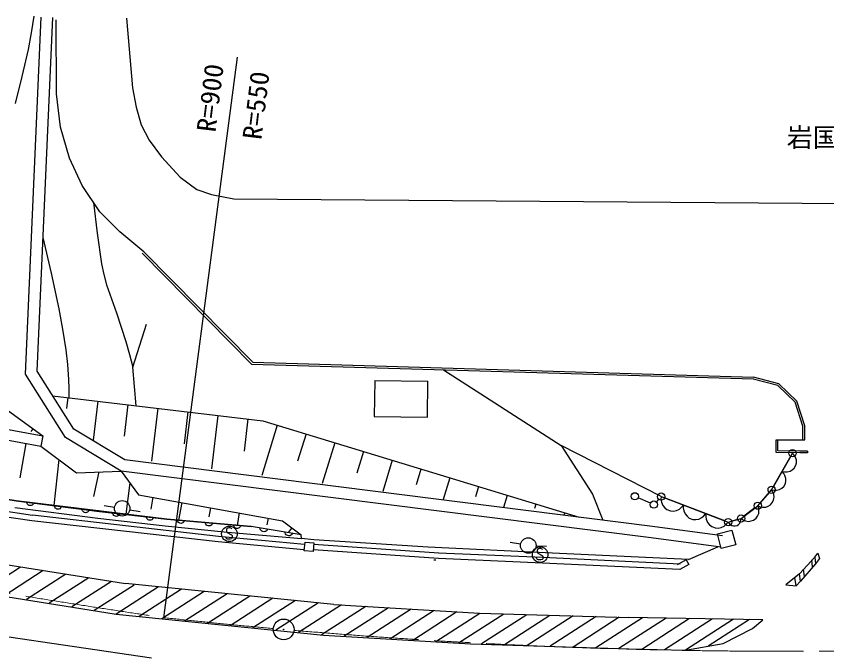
# Model space of a CAD drawing. Units: millimetres, scale not verified. Extents: x 40000 to 680000, y 20000 to 380000.
# Drawn here: x 245586 to 323432, y 257405 to 318719 of the extents above; entities that cross this region are included whole.
import ezdxf
from ezdxf.enums import TextEntityAlignment as Align

# ---------------------------------------------------------------- set-up
doc = ezdxf.new("R2010")
doc.units = ezdxf.units.MM
doc.header["$LTSCALE"] = 1000
doc.linetypes.add('CHAIN', pattern=[18.5, 12, -1.5, 3.5, -1.5])
doc.layers.add('M-BGD', color=7, linetype='Continuous', lineweight=25)
doc.layers.add('M-BMK', color=2, linetype='CHAIN', lineweight=13)
doc.styles.add('ＭＳ ゴシック', font='')
doc.styles.get('ＭＳ ゴシック').set_extended_font_data('MS Gothic')

# ---------------------------------------------------------------- blocks, each defined once
blk = doc.blocks.new('BUHIN54')
at = {"color": 7, "linetype": 'Continuous', "lineweight": 25}
blk.add_circle((0, 0), 746, dxfattribs=at)
blk = doc.blocks.new('BUHIN56')
at = {"color": 7, "linetype": 'Continuous', "lineweight": 25}
blk.add_lwpolyline([(530, -85), (561, -33), (570, 29), (562, 109), (529, 220), (476, 306), (399, 369), (306, 392), (222, 371), (169, 352), (106, 301), (81, 239), (-29, -220), (-80, -282), (-162, -338), (-250, -356), (-326, -351), (-406, -320), (-471, -218), (-520, -53), (-531, 22), (-519, 100), (-482, 174), (-414, 248)], dxfattribs=at)
blk.add_circle((0, 0), 746, dxfattribs=at)
blk = doc.blocks.new('BUHIN82')
at = {"color": 7, "linetype": 'Continuous', "lineweight": 25}
blk.add_lwpolyline([(-985, 230), (-964, -14), (-891, -234), (-749, -495), (-560, -664), (-346, -792), (-41, -863), (208, -843), (453, -776), (695, -604), (853, -438), (985, -230)], dxfattribs=at)
blk = doc.blocks.new('BUHIN86')
at = {"color": 7, "linetype": 'Continuous', "lineweight": 25}
blk.add_lwpolyline([(85, 1145), (-185, 1079), (-419, 958), (-687, 753), (-843, 511), (-949, 249), (-975, -106), (-909, -382), (-790, -644), (-555, -886), (-341, -1034), (-85, -1145)], dxfattribs=at)
blk = doc.blocks.new('BUHIN93')
at = {"color": 7, "linetype": 'Continuous', "lineweight": 25}
for radius in [995, 30]:
    blk.add_circle((0, 0), radius, dxfattribs=at)
blk = doc.blocks.new('BUHIN23')
at = {"color": 7, "linetype": 'Continuous', "lineweight": 25}
blk.add_lwpolyline([(57, -345), (-27, -331), (-101, -300), (-188, -247), (-242, -178), (-280, -101), (-297, 6), (-286, 91), (-257, 174), (-192, 254), (-132, 306), (-57, 345)], dxfattribs=at)
blk = doc.blocks.new('BUHIN24')
at = {"color": 7, "linetype": 'Continuous', "lineweight": 25}
blk.add_lwpolyline([(61, -345), (-23, -331), (-98, -302), (-185, -250), (-240, -181), (-278, -104), (-297, 3), (-287, 88), (-259, 171), (-196, 252), (-136, 305), (-61, 345)], dxfattribs=at)
blk = doc.blocks.new('BUHIN25')
at = {"color": 7, "linetype": 'Continuous', "lineweight": 25}
blk.add_lwpolyline([(69, -343), (-15, -332), (-90, -304), (-179, -254), (-235, -187), (-276, -111), (-297, -5), (-289, 81), (-264, 165), (-202, 247), (-143, 301), (-69, 343)], dxfattribs=at)
blk = doc.blocks.new('BUHIN26')
at = {"color": 7, "linetype": 'Continuous', "lineweight": 25}
blk.add_lwpolyline([(45, -347), (-38, -330), (-112, -297), (-196, -241), (-248, -170), (-283, -91), (-297, 16), (-283, 101), (-251, 183), (-184, 260), (-121, 311), (-45, 347)], dxfattribs=at)

msp = doc.modelspace()

# ---------------------------------------------------------------- linework, layer by layer
at = {"layer": 'M-BGD'}
for p, q in [((246475, 284334), (247988, 318637)), ((247589, 284632), (249087, 318589)), ((256191, 318535), (256761, 311857)), ((249447, 311282), (249428, 318382)), ((259760, 260969), (266848, 314782)), ((256761, 311857), (257095, 309979)), ((249835, 308064), (249447, 311282)), ((257095, 309979), (257591, 308282)), ((257591, 308282), (258361, 306830)), ((250715, 305083), (249835, 308064)), ((258361, 306830), (259542, 305229)), ((259542, 305229), (261318, 303258)), ((251912, 302457), (250715, 305083)), ((261318, 303258), (262934, 302083)), ((253608, 299942), (251912, 302457)), ((262934, 302083), (264341, 301586)), ((264341, 301586), (266490, 301188)), ((266490, 301188), (413295, 300091)), ((255523, 298028), (253608, 299942)), ((257836, 296092), (255523, 298028)), ((268227, 285293), (257694, 295952)), ((257836, 296092), (268312, 285490)), ((256780, 285014), (258092, 289158)), ((210861, 285173), (248134, 278428)), ((257114, 281324), (256780, 285014)), ((316399, 283874), (268227, 285293)), ((268312, 285490), (316405, 284073)), ((210654, 284194), (247956, 277444)), ((210654, 284194), (247956, 277444)), ((250331, 278275), (246475, 284334)), ((251121, 279083), (247589, 284632)), ((286615, 284751), (297908, 277497)), ((286691, 284749), (287184, 284385)), ((280023, 283752), (279978, 280281)), ((280023, 283752), (285131, 283685)), ((285085, 280214), (285131, 283685)), ((318740, 283247), (316353, 283880)), ((318841, 283427), (316405, 284073)), ((320561, 281771), (318841, 283427)), ((320386, 281662), (318740, 283247)), ((249086, 282280), (269278, 279874)), ((250528, 282108), (250402, 281050)), ((244390, 281147), (248134, 278428)), ((253413, 281765), (252967, 278018)), ((256298, 281421), (255938, 278401)), ((259182, 281077), (258578, 276008)), ((321127, 279361), (320386, 281662)), ((321327, 279391), (320561, 281771)), ((262067, 280733), (261702, 277671)), ((264951, 280389), (264339, 275250)), ((279978, 280281), (285085, 280214)), ((267836, 280046), (267466, 276941)), ((269278, 279874), (299640, 270605)), ((247198, 279108), (247002, 278837)), ((256021, 276111), (251121, 279083)), ((270658, 279453), (269181, 274613)), ((321116, 278055), (321127, 279361)), ((321316, 278055), (321327, 279391)), ((248134, 278428), (247956, 277444)), ((255651, 275049), (250331, 278275)), ((273419, 278610), (272616, 275983)), ((318565, 278050), (318715, 278051)), ((318574, 276832), (318565, 278050)), ((318715, 278051), (321316, 278055)), ((318723, 276980), (318715, 278051)), ((246522, 277704), (245924, 274403)), ((247956, 277444), (251386, 274863)), ((247956, 277444), (251386, 274863)), ((276179, 277767), (274983, 273850)), ((297908, 277497), (300917, 272822)), ((307520, 272593), (297908, 277497)), ((278939, 276925), (278306, 274850)), ((318137, 273252), (320143, 276767)), ((319970, 276463), (318311, 273556)), ((320845, 276792), (318574, 276832)), ((320844, 276942), (318723, 276980)), ((321583, 276962), (320844, 276942)), ((321587, 276812), (320845, 276792)), ((321583, 276962), (321587, 276812)), ((249671, 276154), (249212, 271751)), ((306445, 269746), (256021, 276111)), ((281699, 276082), (280784, 273086)), ((251386, 274863), (255651, 275049)), ((251386, 274863), (255651, 275049)), ((253518, 274956), (253001, 272613)), ((255651, 275049), (257336, 272778)), ((255651, 275049), (257336, 272778)), ((306307, 268654), (255651, 275049)), ((284459, 275239), (283995, 273718)), ((287219, 274397), (286586, 272323)), ((245597, 272191), (237363, 273479)), ((237363, 273479), (245597, 272191)), ((256493, 273913), (256111, 270913)), ((289979, 273554), (289684, 272586)), ((316815, 271722), (318137, 273252)), ((257336, 272778), (271156, 270273)), ((257336, 272778), (271156, 270273)), ((258718, 272528), (258512, 271394)), ((292739, 272711), (292388, 271559)), ((300917, 272822), (301931, 270316)), ((306506, 271966), (305321, 272482)), ((307520, 272593), (313961, 270147)), ((313634, 270272), (307847, 272469)), ((317908, 272987), (317044, 271986)), ((239201, 271959), (247151, 270826)), ((260037, 270436), (245597, 272191)), ((245597, 272191), (253578, 271177)), ((255017, 271563), (254026, 271694)), ((261482, 272027), (261175, 270334)), ((295500, 271869), (295373, 271454)), ((307285, 272334), (307062, 272086)), ((315200, 270496), (316815, 271722)), ((239128, 271445), (247077, 270311)), ((245448, 271551), (253428, 270537)), ((253578, 271177), (260037, 270436)), ((256500, 271338), (257486, 271169)), ((264246, 271526), (264089, 270659)), ((267010, 271025), (266793, 269829)), ((298260, 271026), (298189, 270796)), ((316536, 271510), (315478, 270707)), ((247077, 270311), (264970, 268272)), ((247136, 270828), (265029, 268789)), ((253428, 270537), (259888, 269796)), ((268161, 269707), (260037, 270436)), ((260037, 270436), (268161, 269707)), ((269774, 270524), (269660, 269895)), ((271156, 270273), (272960, 268931)), ((271156, 270273), (272960, 268931)), ((313961, 270147), (315200, 270496)), ((314863, 270401), (314298, 270242)), ((259888, 269796), (265884, 269174)), ((272960, 268931), (268161, 269707)), ((272058, 269602), (271709, 269133)), ((313424, 268823), (306451, 269745)), ((312937, 269017), (314325, 269372)), ((314325, 269372), (314685, 267966)), ((265017, 268790), (273271, 268031)), ((265884, 269174), (272996, 268559)), ((272996, 268559), (272960, 268931)), ((313279, 267733), (306307, 268654)), ((313296, 267611), (312937, 269017)), ((264970, 268272), (273223, 267513)), ((274180, 268458), (272996, 268559)), ((273253, 267392), (273327, 268230)), ((273327, 268230), (274180, 268155)), ((274180, 268155), (274106, 267317)), ((286162, 267174), (274159, 268003)), ((285148, 267737), (274180, 268458)), ((294023, 268029), (293038, 268202)), ((295511, 267876), (296511, 267844)), ((314685, 267966), (313296, 267611)), ((236609, 267325), (256082, 264234)), ((274106, 267317), (273253, 267392)), ((286126, 266655), (274124, 267484)), ((297104, 267165), (285148, 267737)), ((296149, 266737), (286149, 267175)), ((310152, 266552), (297104, 267165)), ((310152, 266552), (312974, 267779)), ((322275, 266784), (322575, 267174)), ((322575, 267174), (322726, 266664)), ((285899, 266489), (285694, 266498)), ((296126, 266218), (286126, 266655)), ((309349, 266122), (296150, 266737)), ((309939, 266538), (309073, 266058)), ((309939, 266538), (310191, 266083)), ((320812, 265164), (322275, 266784)), ((322071, 265841), (321982, 266532)), ((322275, 266784), (322338, 266154)), ((322726, 266664), (322338, 266154)), ((246008, 265833), (242228, 263399)), ((248187, 265487), (244400, 263048)), ((309325, 265603), (296126, 266218)), ((310191, 266083), (309325, 265603)), ((322338, 266154), (320901, 264473)), ((321291, 264929), (321202, 265620)), ((250367, 265141), (246572, 262698)), ((252546, 264795), (248743, 262347)), ((320812, 265164), (319491, 264119)), ((320476, 264041), (320375, 264818)), ((320901, 264473), (320812, 265164)), ((236332, 264337), (255194, 261305)), ((254725, 264449), (250915, 261996)), ((256904, 264103), (253087, 261646)), ((259252, 263919), (255194, 261305)), ((276079, 262245), (256082, 264234)), ((319491, 264119), (320476, 264041)), ((320476, 264041), (320901, 264473)), ((261445, 263700), (257383, 261085)), ((263638, 263482), (259571, 260864)), ((265831, 263264), (261760, 260643)), ((268025, 263046), (263949, 260422)), ((270218, 262828), (266138, 260201)), ((272411, 262610), (268326, 259980)), ((274604, 262392), (270515, 259759)), ((276836, 262199), (272704, 259538)), ((279147, 262057), (274893, 259317)), ((276079, 262245), (290091, 261386)), ((281340, 261922), (277088, 259185)), ((283532, 261788), (279284, 259053)), ((285725, 261653), (281480, 258920)), ((255194, 261305), (275113, 259295)), ((287917, 261519), (283676, 258788)), ((290110, 261384), (285872, 258656)), ((292410, 261319), (288068, 258524)), ((290091, 261386), (304341, 260979)), ((294627, 261256), (290267, 258449)), ((296843, 261193), (292465, 258374)), ((299060, 261130), (294664, 258299)), ((301276, 261066), (296862, 258224)), ((303493, 261003), (299061, 258149)), ((305736, 260957), (301260, 258075)), ((307996, 260921), (303458, 258000)), ((317295, 260775), (304341, 260979)), ((310255, 260886), (305657, 257925)), ((312454, 260851), (307856, 257891)), ((314458, 260819), (309862, 257860)), ((315996, 260795), (312029, 258241)), ((316302, 259914), (317295, 260775)), ((258574, 257065), (242343, 259483)), ((275113, 259295), (289223, 258454)), ((313492, 258498), (316302, 259914)), ((289223, 258454), (304430, 257967)), ((309862, 257860), (313492, 258498)), ((304430, 257967), (309862, 257860))]:
    msp.add_line(p, q, dxfattribs=at)
for points in [[(245514, 310327), (246166, 312925), (246760, 315536), (247053, 317127), (247319, 318719)], [(253012, 300824), (253365, 297878), (253778, 294934), (253990, 293929), (254260, 292939), (255217, 290224), (256118, 287487), (256458, 286253), (256781, 285014)], [(248156, 297484), (248942, 294059), (249672, 290608), (250033, 288659), (250337, 286689), (250500, 285268), (250604, 283833), (250633, 282964), (250645, 282095)], [(316815, 271722), (317040, 271627), (317269, 271590), (317566, 271594), (317803, 271682), (318016, 271813), (318221, 272050), (318319, 272279), (318373, 272527), (318334, 272822), (318260, 273038), (318137, 273252)], [(315200, 270496), (315401, 270356), (315618, 270272), (315910, 270214), (316161, 270252), (316397, 270335), (316647, 270525), (316791, 270730), (316895, 270962), (316918, 271259), (316891, 271487), (316815, 271722)], [(313961, 270147), (314047, 270018), (314156, 269918), (314315, 269816), (314472, 269780), (314631, 269774), (314823, 269828), (314955, 269916), (315070, 270028), (315153, 270199), (315190, 270339), (315200, 270496)]]:
    msp.add_lwpolyline(points, dxfattribs=at)
for centre in [(320143, 276767), (318137, 273252), (305000, 272622), (307520, 272593), (306827, 271826), (316815, 271722), (313961, 270147), (315200, 270496)]:
    msp.add_circle(centre, 348, dxfattribs=at)
at = {"layer": 'M-BMK'}
for centre, radius, start, end in [((391100, 1151283), 899949, 256.04224, 261.60815), ((319219, 807714), 549969, 263.7934, 264.89417), ((319219, 807714), 549969, 265.10254, 275.31158)]:
    msp.add_arc(centre, radius, start, end, dxfattribs=at)

# ---------------------------------------------------------------- block references
at = {"layer": 'M-BGD', "rotation": 73.43674}
for name, p in [('BUHIN82', (319642, 275888)), ('BUHIN82', (318639, 274131)), ('BUHIN86', (308593, 272186)), ('BUHIN23', (246928, 272022)), ('BUHIN23', (249588, 271684)), ('BUHIN54', (255761, 271464)), ('BUHIN86', (310740, 271370)), ('BUHIN23', (252248, 271346)), ('BUHIN24', (255193, 270991)), ('BUHIN86', (312887, 270555)), ('BUHIN24', (258423, 270621)), ('BUHIN25', (261391, 270314)), ('BUHIN25', (264099, 270071)), ('BUHIN56', (266063, 269016)), ('BUHIN25', (266807, 269828)), ('BUHIN26', (269360, 269513)), ('BUHIN26', (271760, 269125)), ('BUHIN54', (294761, 267899)), ('BUHIN56', (295902, 267026)), ('BUHIN93', (271270, 259839))]:
    msp.add_blockref(name, p, dxfattribs=at)

# ---------------------------------------------------------------- texts
at = {"layer": 'M-BGD', "style": 'ＭＳ ゴシック', "width": 1.05}
for s, rotation, p in [('R=900', 83, (265266, 307449)), ('R=550', 83.1, (269675, 306730))]:
    msp.add_text(s, height=1833, rotation=rotation, dxfattribs=at).set_placement(p, align=Align.BOTTOM_LEFT)
at = {"layer": 'M-BGD', "style": 'ＭＳ ゴシック'}
msp.add_text('岩国市リサイクルプラザ', height=1833, dxfattribs=at).set_placement((319586, 305611), align=Align.BOTTOM_LEFT)

doc.saveas('drawing.dxf')
